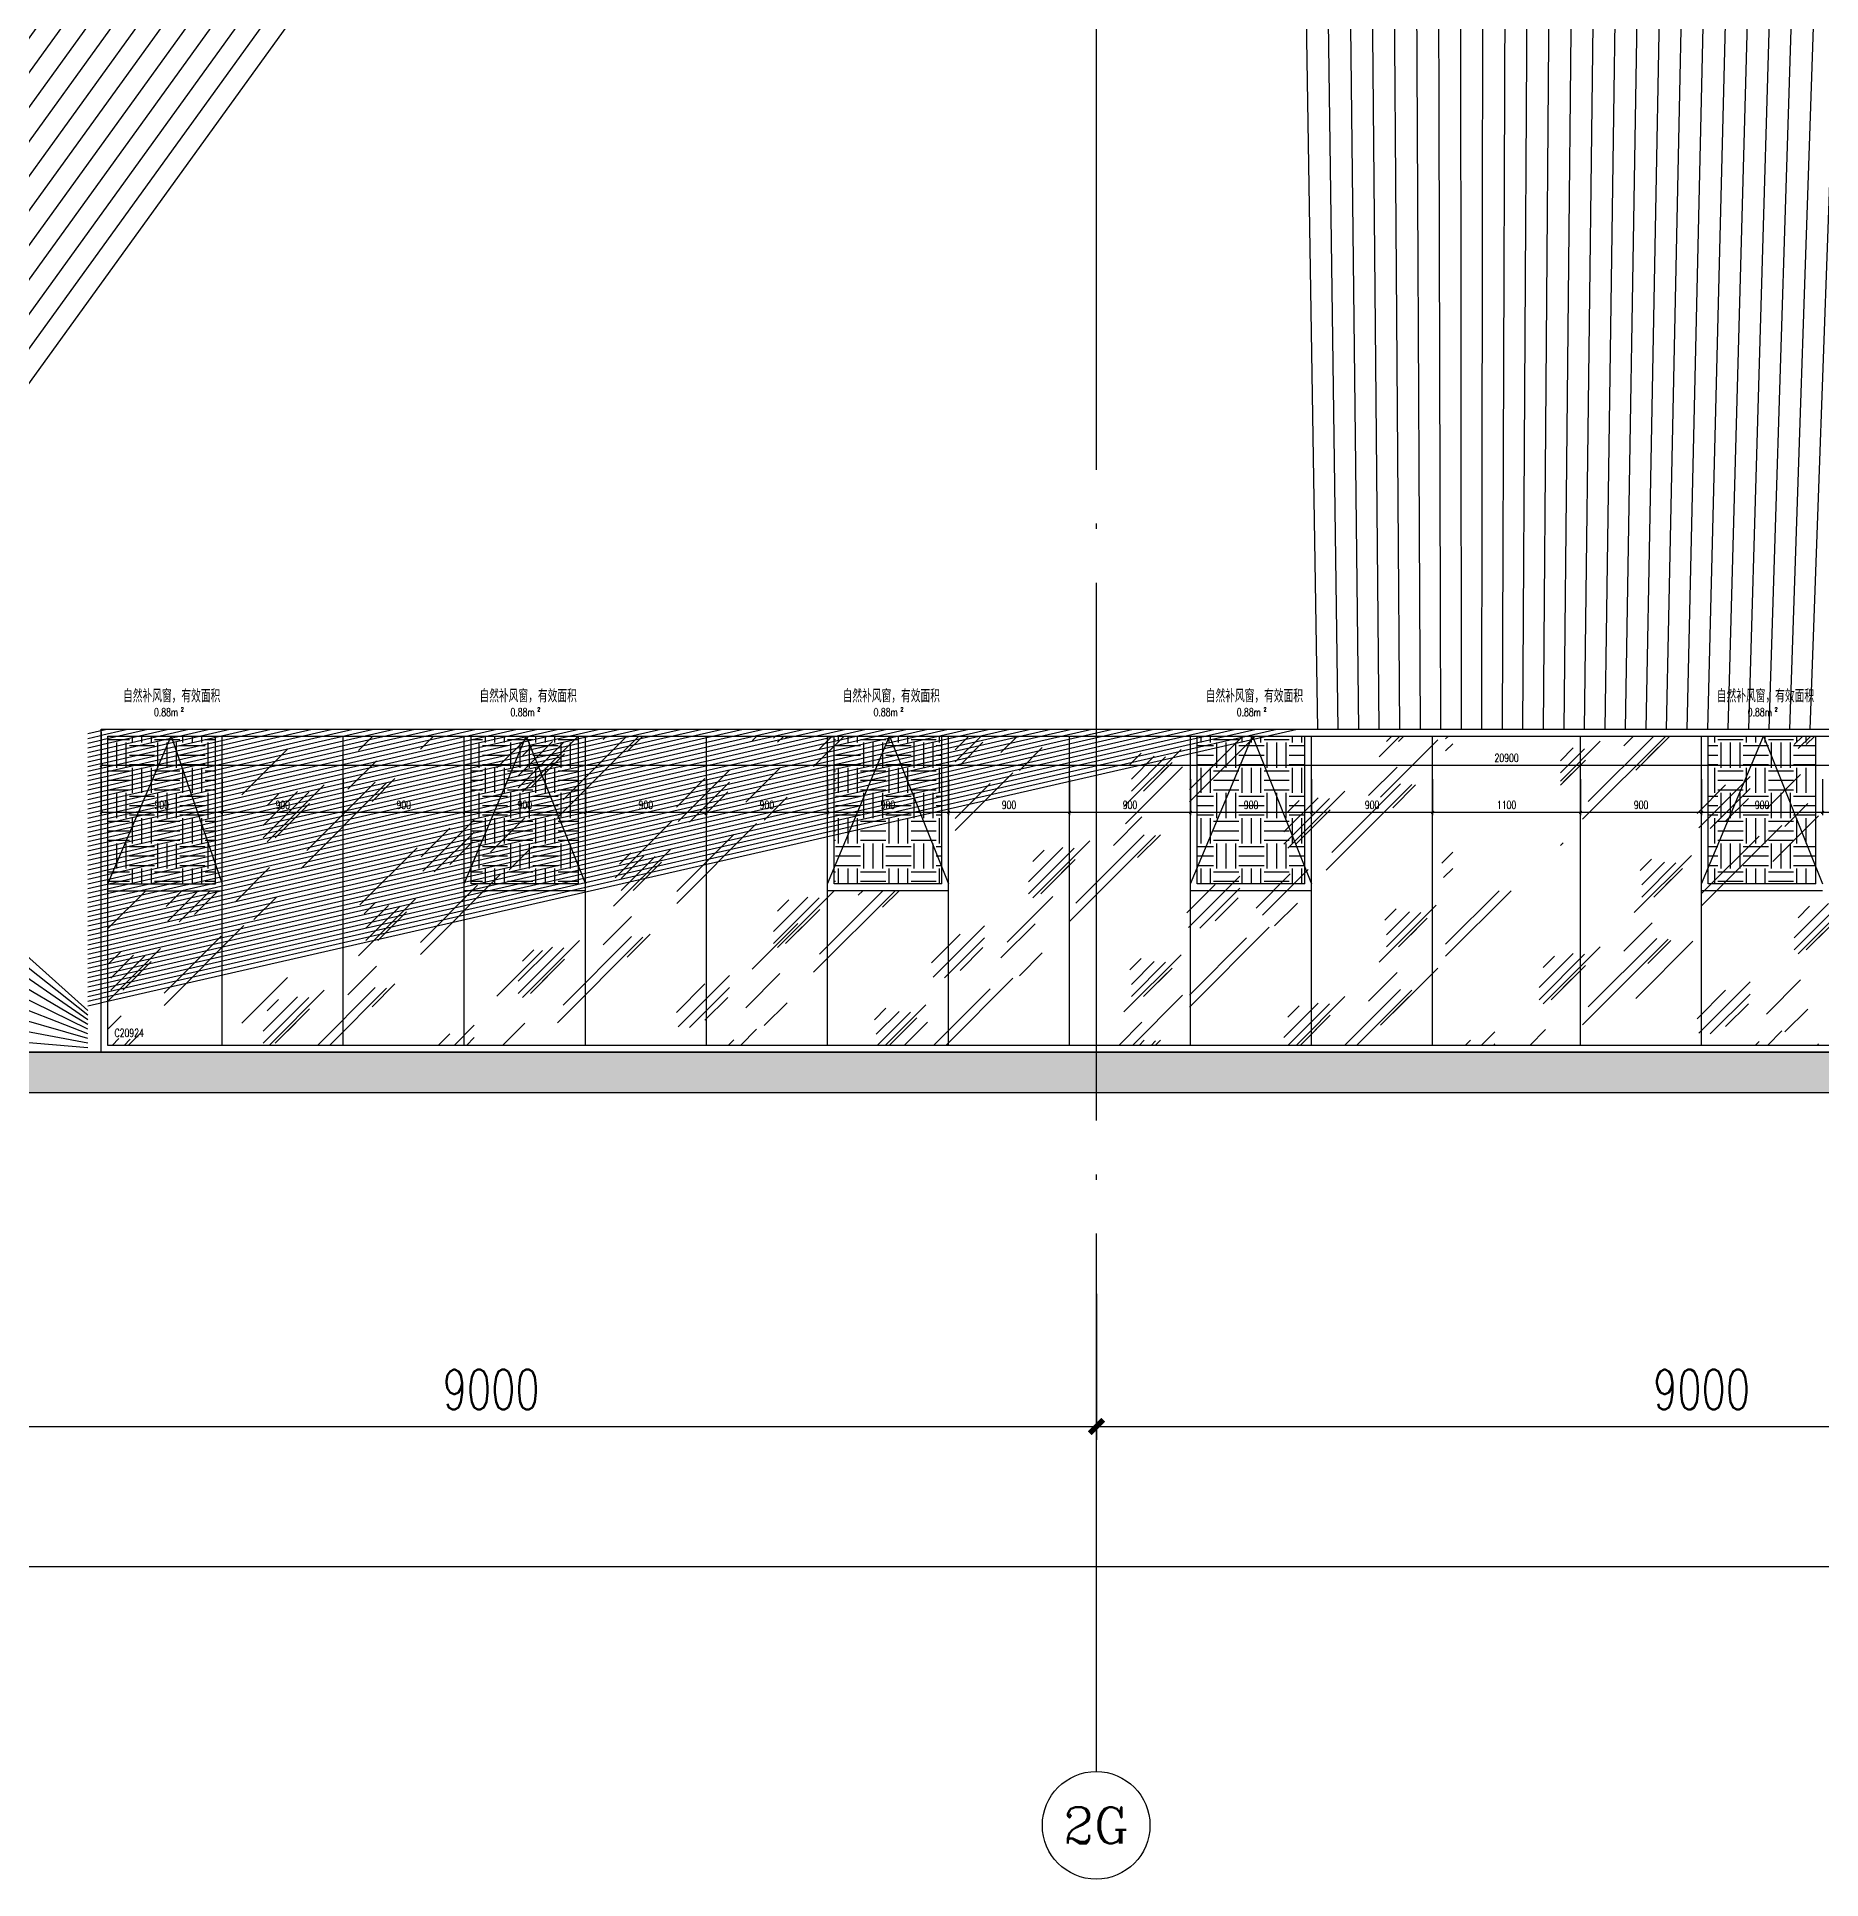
# Model space of a CAD drawing. Extents: x -4210259 to 293730, y -7499 to 868879.
# Drawn here: x -856438 to -843170, y 511087 to 524786 of the extents above; entities that cross this region are included whole.
import ezdxf
from ezdxf.enums import TextEntityAlignment as Align

# ---------------------------------------------------------------- set-up
doc = ezdxf.new("R2010")
doc.units = 0
doc.header["$LTSCALE"] = 1000
doc.header["$MEASUREMENT"] = 0
doc.linetypes.add('__DASH', pattern=[0.35, 0.25, -0.1])
doc.linetypes.add('DOTE', pattern=[2.4200000000000004, 2, -0.2, 0.02, -0.2])
doc.layers.get('Defpoints').update_dxf_attribs({"color": 210})
for name, color, linetype in [('A-AXIS-D', 1, 'Continuous'), ('A-AXIS-DOTE', 14, 'DOTE'), ('A-HATCH-2', 251, 'Continuous'), ('A-LIN-V', 9, 'Continuous'), ('A-WINDOW', 140, 'Continuous'), ('A-门窗表显示尺寸', 160, 'Continuous'), ('AS-WALL', 40, 'Continuous'), ('PUB_TEXT', 7, 'Continuous'), ('SPACE', 7, 'Continuous'), ('SPACE_HATCH', 8, 'Continuous'), ('参考线', 8, 'Continuous')]:
    doc.layers.add(name, color=color, linetype=linetype)
doc.layers.add('A-WALL-HATCH', color=8, linetype='Continuous', lineweight=13)
doc.styles.add('_TCH_AXIS', font='COMPLEX', dxfattribs={"bigfont": 'GBCBIG'})
doc.styles.add('_TCH_DIM_T3', font='SIMPLEX', dxfattribs={"width": 0.7058823529411765, "bigfont": 'GBCBIG'})
doc.styles.add('_TCH_SPACE', font='SIMPLEX', dxfattribs={"height": 5, "bigfont": 'GBCBIG'})
doc.styles.add('A-DIM_T3', font='SIMPLEX', dxfattribs={"width": 0.7058823529411765, "bigfont": 'GBCBIG'})
doc.styles.add('A-STANDARD', font='SIMPLEX', dxfattribs={"bigfont": 'GBCBIG'})
doc.dimstyles.new('_TCH_ARCH&&100', dxfattribs={"dimtxt": 297.5, "dimasz": 100, "dimexe": 100, "dimexo": 100, "dimgap": 126.25, "dimtad": 1, "dimdec": 0, "dimzin": 0, "dimdsep": 46, "dimtxsty": '_TCH_DIM_T3', "dimblk": 'ARCHTICK', "dimcen": 0.09, "dimclrt": 7, "dimazin": 2, "dimtfac": 1, "dimtdec": 0, "dimtix": 1, "dimtmove": 2, "dimatfit": 3, "dimfxl": 0, "dimtolj": 1, "dimtzin": 0, "dimarcsym": 0})
doc.dimstyles.new('A-DIM&&20', dxfattribs={"dimtxt": 59.5, "dimasz": 20, "dimexe": 20, "dimexo": 20, "dimgap": 25.25, "dimtad": 1, "dimdec": 0, "dimzin": 0, "dimdsep": 46, "dimtxsty": 'A-DIM_T3', "dimblk": 'ARCHTICK', "dimcen": 0.09, "dimclrt": 7, "dimazin": 2, "dimtfac": 1, "dimtdec": 0, "dimtix": 1, "dimtmove": 2, "dimatfit": 3, "dimfxl": 0, "dimtolj": 1, "dimtzin": 0, "dimarcsym": 0})
pattern_1 = [(0, (0, 0), (187.5, 187.5), [187.5, -187.5]), (0, (0, 70.3125), (187.5, 187.5), [187.5, -187.5]), (0, (0, 140.625), (187.5, 187.5), [187.5, -187.5]), (90, (23.4375, 164.0625), (-187.5, 187.5), [187.5, -187.5]), (90, (93.75, 164.0625), (-187.5, 187.5), [187.5, -187.5]), (90, (164.0625, 164.0625), (-187.5, 187.5), [187.5, -187.5])]

# ---------------------------------------------------------------- blocks, each defined once
blk = doc.blocks.new('_ArchTick')
at = {"color": 0, "linetype": 'ByBlock', "const_width": 0.4}
blk.add_lwpolyline([(-0.5, -0.5), (0.5, 0.5)], dxfattribs=at)
blk = doc.blocks.new('*D1271')
at = {"layer": 'A-门窗表显示尺寸', "color": 0, "lineweight": -2}
for p, q in [((161899.3323832995, 519617.4520265404), (161899.3323832995, 519350.0000000253)), ((182799.3323832988, 519617.4520265404), (182799.3323832988, 519350.0000000253)), ((161899.3323832995, 519370.0000000253), (182799.3323832988, 519370.0000000253))]:
    blk.add_line(p, q, dxfattribs=at)
at = {"layer": 'Defpoints', "color": 0}
for p in [(161899.3323832995, 519637.4520265404), (182799.3323832988, 519637.4520265404), (182799.3323832988, 519370.0000000253)]:
    blk.add_point(p, dxfattribs=at)
at = {"layer": 'A-门窗表显示尺寸', "color": 0, "lineweight": -2, "xscale": 20, "yscale": 20, "zscale": 20, "rotation": 180}
blk.add_blockref('_ArchTick', (161899.3323832995, 519370.0000000253), dxfattribs=at)
at = {"layer": 'A-门窗表显示尺寸', "color": 0, "lineweight": -2, "xscale": 20, "yscale": 20, "zscale": 20}
blk.add_blockref('_ArchTick', (182799.3323832988, 519370.0000000253), dxfattribs=at)
at = {"layer": 'A-门窗表显示尺寸', "color": 7, "insert": (172349.3323832991, 519425.0000000253), "char_height": 59.5, "attachment_point": 5, "style": 'A-DIM_T3'}
blk.add_mtext('\\A1;20900', dxfattribs=at)
blk = doc.blocks.new('*D1282')
at = {"layer": 'A-门窗表显示尺寸', "color": 0, "lineweight": -2}
for p, q in [((174699.3323833389, 519267.4520265404), (174699.3323833389, 519000.0000000253)), ((175599.3323833389, 519267.4520265404), (175599.3323833389, 519000.0000000253)), ((174699.3323833389, 519020.0000000253), (175599.3323833389, 519020.0000000253))]:
    blk.add_line(p, q, dxfattribs=at)
at = {"layer": 'Defpoints', "color": 0}
for p in [(174699.3323833389, 519287.4520265404), (175599.3323833389, 519287.4520265404), (175599.3323833389, 519020.0000000253)]:
    blk.add_point(p, dxfattribs=at)
at = {"layer": 'A-门窗表显示尺寸', "color": 0, "lineweight": -2, "xscale": 20, "yscale": 20, "zscale": 20, "rotation": 180}
blk.add_blockref('_ArchTick', (174699.3323833389, 519020.0000000253), dxfattribs=at)
at = {"layer": 'A-门窗表显示尺寸', "color": 0, "lineweight": -2, "xscale": 20, "yscale": 20, "zscale": 20}
blk.add_blockref('_ArchTick', (175599.3323833389, 519020.0000000253), dxfattribs=at)
at = {"layer": 'A-门窗表显示尺寸', "color": 7, "insert": (175149.3323833389, 519075.0000000253), "char_height": 59.5, "attachment_point": 5, "style": 'A-DIM_T3'}
blk.add_mtext('\\A1;900', dxfattribs=at)
blk = doc.blocks.new('*D1283')
at = {"layer": 'A-门窗表显示尺寸', "color": 0, "lineweight": -2}
for p, q in [((173799.3323833386, 519267.4520265404), (173799.3323833386, 519000.0000000253)), ((174699.3323833389, 519267.4520265404), (174699.3323833389, 519000.0000000253)), ((173799.3323833386, 519020.0000000253), (174699.3323833389, 519020.0000000253))]:
    blk.add_line(p, q, dxfattribs=at)
at = {"layer": 'Defpoints', "color": 0}
for p in [(173799.3323833386, 519287.4520265404), (174699.3323833389, 519287.4520265404), (174699.3323833389, 519020.0000000253)]:
    blk.add_point(p, dxfattribs=at)
at = {"layer": 'A-门窗表显示尺寸', "color": 0, "lineweight": -2, "xscale": 20, "yscale": 20, "zscale": 20, "rotation": 180}
blk.add_blockref('_ArchTick', (173799.3323833386, 519020.0000000253), dxfattribs=at)
at = {"layer": 'A-门窗表显示尺寸', "color": 0, "lineweight": -2, "xscale": 20, "yscale": 20, "zscale": 20}
blk.add_blockref('_ArchTick', (174699.3323833389, 519020.0000000253), dxfattribs=at)
at = {"layer": 'A-门窗表显示尺寸', "color": 7, "insert": (174249.3323833387, 519075.0000000253), "char_height": 59.5, "attachment_point": 5, "style": 'A-DIM_T3'}
blk.add_mtext('\\A1;900', dxfattribs=at)
blk = doc.blocks.new('*D1284')
at = {"layer": 'A-门窗表显示尺寸', "color": 0, "lineweight": -2}
for p, q in [((172899.3323833388, 519267.4520265404), (172899.3323833388, 519000.0000000253)), ((173799.3323833386, 519267.4520265404), (173799.3323833386, 519000.0000000253)), ((172899.3323833388, 519020.0000000253), (173799.3323833386, 519020.0000000253))]:
    blk.add_line(p, q, dxfattribs=at)
at = {"layer": 'Defpoints', "color": 0}
for p in [(172899.3323833388, 519287.4520265404), (173799.3323833386, 519287.4520265404), (173799.3323833386, 519020.0000000253)]:
    blk.add_point(p, dxfattribs=at)
at = {"layer": 'A-门窗表显示尺寸', "color": 0, "lineweight": -2, "xscale": 20, "yscale": 20, "zscale": 20, "rotation": 180}
blk.add_blockref('_ArchTick', (172899.3323833388, 519020.0000000253), dxfattribs=at)
at = {"layer": 'A-门窗表显示尺寸', "color": 0, "lineweight": -2, "xscale": 20, "yscale": 20, "zscale": 20}
blk.add_blockref('_ArchTick', (173799.3323833386, 519020.0000000253), dxfattribs=at)
at = {"layer": 'A-门窗表显示尺寸', "color": 7, "insert": (173349.3323833387, 519075.0000000253), "char_height": 59.5, "attachment_point": 5, "style": 'A-DIM_T3'}
blk.add_mtext('\\A1;900', dxfattribs=at)
blk = doc.blocks.new('*D1285')
at = {"layer": 'A-门窗表显示尺寸', "color": 0, "lineweight": -2}
for p, q in [((171799.3323833388, 519267.4520265404), (171799.3323833388, 519000.0000000253)), ((172899.3323833388, 519267.4520265404), (172899.3323833388, 519000.0000000253)), ((171799.3323833388, 519020.0000000253), (172899.3323833388, 519020.0000000253))]:
    blk.add_line(p, q, dxfattribs=at)
at = {"layer": 'Defpoints', "color": 0}
for p in [(171799.3323833388, 519287.4520265404), (172899.3323833388, 519287.4520265404), (172899.3323833388, 519020.0000000253)]:
    blk.add_point(p, dxfattribs=at)
at = {"layer": 'A-门窗表显示尺寸', "color": 0, "lineweight": -2, "xscale": 20, "yscale": 20, "zscale": 20, "rotation": 180}
blk.add_blockref('_ArchTick', (171799.3323833388, 519020.0000000253), dxfattribs=at)
at = {"layer": 'A-门窗表显示尺寸', "color": 0, "lineweight": -2, "xscale": 20, "yscale": 20, "zscale": 20}
blk.add_blockref('_ArchTick', (172899.3323833388, 519020.0000000253), dxfattribs=at)
at = {"layer": 'A-门窗表显示尺寸', "color": 7, "insert": (172349.3323833388, 519075.0000000253), "char_height": 59.5, "attachment_point": 5, "style": 'A-DIM_T3'}
blk.add_mtext('\\A1;1100', dxfattribs=at)
blk = doc.blocks.new('*D1286')
at = {"layer": 'A-门窗表显示尺寸', "color": 0, "lineweight": -2}
for p, q in [((170899.3323833388, 519267.4520265404), (170899.3323833388, 519000.0000000253)), ((171799.3323833388, 519267.4520265404), (171799.3323833388, 519000.0000000253)), ((170899.3323833388, 519020.0000000253), (171799.3323833388, 519020.0000000253))]:
    blk.add_line(p, q, dxfattribs=at)
at = {"layer": 'Defpoints', "color": 0}
for p in [(170899.3323833388, 519287.4520265404), (171799.3323833388, 519287.4520265404), (171799.3323833388, 519020.0000000253)]:
    blk.add_point(p, dxfattribs=at)
at = {"layer": 'A-门窗表显示尺寸', "color": 0, "lineweight": -2, "xscale": 20, "yscale": 20, "zscale": 20, "rotation": 180}
blk.add_blockref('_ArchTick', (170899.3323833388, 519020.0000000253), dxfattribs=at)
at = {"layer": 'A-门窗表显示尺寸', "color": 0, "lineweight": -2, "xscale": 20, "yscale": 20, "zscale": 20}
blk.add_blockref('_ArchTick', (171799.3323833388, 519020.0000000253), dxfattribs=at)
at = {"layer": 'A-门窗表显示尺寸', "color": 7, "insert": (171349.3323833388, 519075.0000000253), "char_height": 59.5, "attachment_point": 5, "style": 'A-DIM_T3'}
blk.add_mtext('\\A1;900', dxfattribs=at)
blk = doc.blocks.new('*D1287')
at = {"layer": 'A-门窗表显示尺寸', "color": 0, "lineweight": -2}
for p, q in [((169999.3323833388, 519267.4520265404), (169999.3323833388, 519000.0000000253)), ((170899.3323833388, 519267.4520265404), (170899.3323833388, 519000.0000000253)), ((169999.3323833388, 519020.0000000253), (170899.3323833388, 519020.0000000253))]:
    blk.add_line(p, q, dxfattribs=at)
at = {"layer": 'Defpoints', "color": 0}
for p in [(169999.3323833388, 519287.4520265404), (170899.3323833388, 519287.4520265404), (170899.3323833388, 519020.0000000253)]:
    blk.add_point(p, dxfattribs=at)
at = {"layer": 'A-门窗表显示尺寸', "color": 0, "lineweight": -2, "xscale": 20, "yscale": 20, "zscale": 20, "rotation": 180}
blk.add_blockref('_ArchTick', (169999.3323833388, 519020.0000000253), dxfattribs=at)
at = {"layer": 'A-门窗表显示尺寸', "color": 0, "lineweight": -2, "xscale": 20, "yscale": 20, "zscale": 20}
blk.add_blockref('_ArchTick', (170899.3323833388, 519020.0000000253), dxfattribs=at)
at = {"layer": 'A-门窗表显示尺寸', "color": 7, "insert": (170449.3323833388, 519075.0000000253), "char_height": 59.5, "attachment_point": 5, "style": 'A-DIM_T3'}
blk.add_mtext('\\A1;900', dxfattribs=at)
blk = doc.blocks.new('*D1288')
at = {"layer": 'A-门窗表显示尺寸', "color": 0, "lineweight": -2}
for p, q in [((169099.3323833388, 519267.4520265404), (169099.3323833388, 519000.0000000253)), ((169999.3323833388, 519267.4520265404), (169999.3323833388, 519000.0000000253)), ((169099.3323833388, 519020.0000000253), (169999.3323833388, 519020.0000000253))]:
    blk.add_line(p, q, dxfattribs=at)
at = {"layer": 'Defpoints', "color": 0}
for p in [(169099.3323833388, 519287.4520265404), (169999.3323833388, 519287.4520265404), (169999.3323833388, 519020.0000000253)]:
    blk.add_point(p, dxfattribs=at)
at = {"layer": 'A-门窗表显示尺寸', "color": 0, "lineweight": -2, "xscale": 20, "yscale": 20, "zscale": 20, "rotation": 180}
blk.add_blockref('_ArchTick', (169099.3323833388, 519020.0000000253), dxfattribs=at)
at = {"layer": 'A-门窗表显示尺寸', "color": 0, "lineweight": -2, "xscale": 20, "yscale": 20, "zscale": 20}
blk.add_blockref('_ArchTick', (169999.3323833388, 519020.0000000253), dxfattribs=at)
at = {"layer": 'A-门窗表显示尺寸', "color": 7, "insert": (169549.3323833388, 519075.0000000253), "char_height": 59.5, "attachment_point": 5, "style": 'A-DIM_T3'}
blk.add_mtext('\\A1;900', dxfattribs=at)
blk = doc.blocks.new('*D1289')
at = {"layer": 'A-门窗表显示尺寸', "color": 0, "lineweight": -2}
for p, q in [((168199.3323833388, 519267.4520265404), (168199.3323833388, 519000.0000000253)), ((169099.3323833388, 519267.4520265404), (169099.3323833388, 519000.0000000253)), ((168199.3323833388, 519020.0000000253), (169099.3323833388, 519020.0000000253))]:
    blk.add_line(p, q, dxfattribs=at)
at = {"layer": 'Defpoints', "color": 0}
for p in [(168199.3323833388, 519287.4520265404), (169099.3323833388, 519287.4520265404), (169099.3323833388, 519020.0000000253)]:
    blk.add_point(p, dxfattribs=at)
at = {"layer": 'A-门窗表显示尺寸', "color": 0, "lineweight": -2, "xscale": 20, "yscale": 20, "zscale": 20, "rotation": 180}
blk.add_blockref('_ArchTick', (168199.3323833388, 519020.0000000253), dxfattribs=at)
at = {"layer": 'A-门窗表显示尺寸', "color": 0, "lineweight": -2, "xscale": 20, "yscale": 20, "zscale": 20}
blk.add_blockref('_ArchTick', (169099.3323833388, 519020.0000000253), dxfattribs=at)
at = {"layer": 'A-门窗表显示尺寸', "color": 7, "insert": (168649.3323833388, 519075.0000000253), "char_height": 59.5, "attachment_point": 5, "style": 'A-DIM_T3'}
blk.add_mtext('\\A1;900', dxfattribs=at)
blk = doc.blocks.new('*D1290')
at = {"layer": 'A-门窗表显示尺寸', "color": 0, "lineweight": -2}
for p, q in [((167299.3323833391, 519267.4520265404), (167299.3323833391, 519000.0000000253)), ((168199.3323833388, 519267.4520265404), (168199.3323833388, 519000.0000000253)), ((167299.3323833391, 519020.0000000253), (168199.3323833388, 519020.0000000253))]:
    blk.add_line(p, q, dxfattribs=at)
at = {"layer": 'Defpoints', "color": 0}
for p in [(167299.3323833391, 519287.4520265404), (168199.3323833388, 519287.4520265404), (168199.3323833388, 519020.0000000253)]:
    blk.add_point(p, dxfattribs=at)
at = {"layer": 'A-门窗表显示尺寸', "color": 0, "lineweight": -2, "xscale": 20, "yscale": 20, "zscale": 20, "rotation": 180}
blk.add_blockref('_ArchTick', (167299.3323833391, 519020.0000000253), dxfattribs=at)
at = {"layer": 'A-门窗表显示尺寸', "color": 0, "lineweight": -2, "xscale": 20, "yscale": 20, "zscale": 20}
blk.add_blockref('_ArchTick', (168199.3323833388, 519020.0000000253), dxfattribs=at)
at = {"layer": 'A-门窗表显示尺寸', "color": 7, "insert": (167749.3323833389, 519075.0000000253), "char_height": 59.5, "attachment_point": 5, "style": 'A-DIM_T3'}
blk.add_mtext('\\A1;900', dxfattribs=at)
blk = doc.blocks.new('*D1291')
at = {"layer": 'A-门窗表显示尺寸', "color": 0, "lineweight": -2}
for p, q in [((166399.3323833386, 519267.4520265404), (166399.3323833386, 519000.0000000253)), ((167299.3323833391, 519267.4520265404), (167299.3323833391, 519000.0000000253)), ((166399.3323833386, 519020.0000000253), (167299.3323833391, 519020.0000000253))]:
    blk.add_line(p, q, dxfattribs=at)
at = {"layer": 'Defpoints', "color": 0}
for p in [(166399.3323833386, 519287.4520265404), (167299.3323833391, 519287.4520265404), (167299.3323833391, 519020.0000000253)]:
    blk.add_point(p, dxfattribs=at)
at = {"layer": 'A-门窗表显示尺寸', "color": 0, "lineweight": -2, "xscale": 20, "yscale": 20, "zscale": 20, "rotation": 180}
blk.add_blockref('_ArchTick', (166399.3323833386, 519020.0000000253), dxfattribs=at)
at = {"layer": 'A-门窗表显示尺寸', "color": 0, "lineweight": -2, "xscale": 20, "yscale": 20, "zscale": 20}
blk.add_blockref('_ArchTick', (167299.3323833391, 519020.0000000253), dxfattribs=at)
at = {"layer": 'A-门窗表显示尺寸', "color": 7, "insert": (166849.3323833388, 519075.0000000253), "char_height": 59.5, "attachment_point": 5, "style": 'A-DIM_T3'}
blk.add_mtext('\\A1;900', dxfattribs=at)
blk = doc.blocks.new('*D1292')
at = {"layer": 'A-门窗表显示尺寸', "color": 0, "lineweight": -2}
for p, q in [((165499.3323833386, 519267.4520265404), (165499.3323833386, 519000.0000000253)), ((166399.3323833386, 519267.4520265404), (166399.3323833386, 519000.0000000253)), ((165499.3323833386, 519020.0000000253), (166399.3323833386, 519020.0000000253))]:
    blk.add_line(p, q, dxfattribs=at)
at = {"layer": 'Defpoints', "color": 0}
for p in [(165499.3323833386, 519287.4520265404), (166399.3323833386, 519287.4520265404), (166399.3323833386, 519020.0000000253)]:
    blk.add_point(p, dxfattribs=at)
at = {"layer": 'A-门窗表显示尺寸', "color": 0, "lineweight": -2, "xscale": 20, "yscale": 20, "zscale": 20, "rotation": 180}
blk.add_blockref('_ArchTick', (165499.3323833386, 519020.0000000253), dxfattribs=at)
at = {"layer": 'A-门窗表显示尺寸', "color": 0, "lineweight": -2, "xscale": 20, "yscale": 20, "zscale": 20}
blk.add_blockref('_ArchTick', (166399.3323833386, 519020.0000000253), dxfattribs=at)
at = {"layer": 'A-门窗表显示尺寸', "color": 7, "insert": (165949.3323833386, 519075.0000000253), "char_height": 59.5, "attachment_point": 5, "style": 'A-DIM_T3'}
blk.add_mtext('\\A1;900', dxfattribs=at)
blk = doc.blocks.new('*D1293')
at = {"layer": 'A-门窗表显示尺寸', "color": 0, "lineweight": -2}
for p, q in [((164599.3323833386, 519267.4520265404), (164599.3323833386, 519000.0000000253)), ((165499.3323833386, 519267.4520265404), (165499.3323833386, 519000.0000000253)), ((164599.3323833386, 519020.0000000253), (165499.3323833386, 519020.0000000253))]:
    blk.add_line(p, q, dxfattribs=at)
at = {"layer": 'Defpoints', "color": 0}
for p in [(164599.3323833386, 519287.4520265404), (165499.3323833386, 519287.4520265404), (165499.3323833386, 519020.0000000253)]:
    blk.add_point(p, dxfattribs=at)
at = {"layer": 'A-门窗表显示尺寸', "color": 0, "lineweight": -2, "xscale": 20, "yscale": 20, "zscale": 20, "rotation": 180}
blk.add_blockref('_ArchTick', (164599.3323833386, 519020.0000000253), dxfattribs=at)
at = {"layer": 'A-门窗表显示尺寸', "color": 0, "lineweight": -2, "xscale": 20, "yscale": 20, "zscale": 20}
blk.add_blockref('_ArchTick', (165499.3323833386, 519020.0000000253), dxfattribs=at)
at = {"layer": 'A-门窗表显示尺寸', "color": 7, "insert": (165049.3323833386, 519075.0000000253), "char_height": 59.5, "attachment_point": 5, "style": 'A-DIM_T3'}
blk.add_mtext('\\A1;900', dxfattribs=at)
blk = doc.blocks.new('*D1294')
at = {"layer": 'A-门窗表显示尺寸', "color": 0, "lineweight": -2}
for p, q in [((163699.3323833386, 519267.4520265404), (163699.3323833386, 519000.0000000253)), ((164599.3323833386, 519267.4520265404), (164599.3323833386, 519000.0000000253)), ((163699.3323833386, 519020.0000000253), (164599.3323833386, 519020.0000000253))]:
    blk.add_line(p, q, dxfattribs=at)
at = {"layer": 'Defpoints', "color": 0}
for p in [(163699.3323833386, 519287.4520265404), (164599.3323833386, 519287.4520265404), (164599.3323833386, 519020.0000000253)]:
    blk.add_point(p, dxfattribs=at)
at = {"layer": 'A-门窗表显示尺寸', "color": 0, "lineweight": -2, "xscale": 20, "yscale": 20, "zscale": 20, "rotation": 180}
blk.add_blockref('_ArchTick', (163699.3323833386, 519020.0000000253), dxfattribs=at)
at = {"layer": 'A-门窗表显示尺寸', "color": 0, "lineweight": -2, "xscale": 20, "yscale": 20, "zscale": 20}
blk.add_blockref('_ArchTick', (164599.3323833386, 519020.0000000253), dxfattribs=at)
at = {"layer": 'A-门窗表显示尺寸', "color": 7, "insert": (164149.3323833386, 519075.0000000253), "char_height": 59.5, "attachment_point": 5, "style": 'A-DIM_T3'}
blk.add_mtext('\\A1;900', dxfattribs=at)
blk = doc.blocks.new('*D1295')
at = {"layer": 'A-门窗表显示尺寸', "color": 0, "lineweight": -2}
for p, q in [((162799.3323833386, 519267.4520265404), (162799.3323833386, 519000.0000000253)), ((163699.3323833386, 519267.4520265404), (163699.3323833386, 519000.0000000253)), ((162799.3323833386, 519020.0000000253), (163699.3323833386, 519020.0000000253))]:
    blk.add_line(p, q, dxfattribs=at)
at = {"layer": 'Defpoints', "color": 0}
for p in [(162799.3323833386, 519287.4520265404), (163699.3323833386, 519287.4520265404), (163699.3323833386, 519020.0000000253)]:
    blk.add_point(p, dxfattribs=at)
at = {"layer": 'A-门窗表显示尺寸', "color": 0, "lineweight": -2, "xscale": 20, "yscale": 20, "zscale": 20, "rotation": 180}
blk.add_blockref('_ArchTick', (162799.3323833386, 519020.0000000253), dxfattribs=at)
at = {"layer": 'A-门窗表显示尺寸', "color": 0, "lineweight": -2, "xscale": 20, "yscale": 20, "zscale": 20}
blk.add_blockref('_ArchTick', (163699.3323833386, 519020.0000000253), dxfattribs=at)
at = {"layer": 'A-门窗表显示尺寸', "color": 7, "insert": (163249.3323833386, 519075.0000000253), "char_height": 59.5, "attachment_point": 5, "style": 'A-DIM_T3'}
blk.add_mtext('\\A1;900', dxfattribs=at)
blk = doc.blocks.new('*D1296')
at = {"layer": 'A-门窗表显示尺寸', "color": 0, "lineweight": -2}
for p, q in [((161899.3323832992, 519267.4520265404), (161899.3323832992, 519000.0000000253)), ((162799.3323833386, 519267.4520265404), (162799.3323833386, 519000.0000000253)), ((161899.3323832992, 519020.0000000253), (162799.3323833386, 519020.0000000253))]:
    blk.add_line(p, q, dxfattribs=at)
at = {"layer": 'Defpoints', "color": 0}
for p in [(161899.3323832992, 519287.4520265404), (162799.3323833386, 519287.4520265404), (162799.3323833386, 519020.0000000253)]:
    blk.add_point(p, dxfattribs=at)
at = {"layer": 'A-门窗表显示尺寸', "color": 0, "lineweight": -2, "xscale": 20, "yscale": 20, "zscale": 20, "rotation": 180}
blk.add_blockref('_ArchTick', (161899.3323832992, 519020.0000000253), dxfattribs=at)
at = {"layer": 'A-门窗表显示尺寸', "color": 0, "lineweight": -2, "xscale": 20, "yscale": 20, "zscale": 20}
blk.add_blockref('_ArchTick', (162799.3323833386, 519020.0000000253), dxfattribs=at)
at = {"layer": 'A-门窗表显示尺寸', "color": 7, "insert": (162349.3323833189, 519075.0000000253), "char_height": 59.5, "attachment_point": 5, "style": 'A-DIM_T3'}
blk.add_mtext('\\A1;900', dxfattribs=at)
blk = doc.blocks.new('*D769')
at = {"layer": 'A-AXIS-D', "color": 0, "lineweight": -2}
for p, q in [((-903359.332386501, 515440), (-903359.332386501, 513313.3764944364)), ((-745359.3325523962, 515440), (-745359.3325523962, 513313.3764944364)), ((-903359.332386501, 513413.3764944364), (-745359.3325523962, 513413.3764944364))]:
    blk.add_line(p, q, dxfattribs=at)
at = {"layer": 'Defpoints', "color": 0}
for p in [(-903359.332386501, 515540), (-745359.3325523962, 515540), (-745359.3325523962, 513413.3764944364)]:
    blk.add_point(p, dxfattribs=at)
at = {"layer": 'A-AXIS-D', "color": 0, "lineweight": -2, "xscale": 100, "yscale": 100, "zscale": 100, "rotation": 180}
blk.add_blockref('_ArchTick', (-903359.332386501, 513413.3764944364), dxfattribs=at)
at = {"layer": 'A-AXIS-D', "color": 0, "lineweight": -2, "xscale": 100, "yscale": 100, "zscale": 100}
blk.add_blockref('_ArchTick', (-745359.3325523962, 513413.3764944364), dxfattribs=at)
at = {"layer": 'A-AXIS-D', "color": 7, "insert": (-824359.3324694487, 513688.3764944364), "char_height": 297.5, "attachment_point": 5, "style": '_TCH_DIM_T3'}
blk.add_mtext('\\A1;158000', dxfattribs=at)
blk = doc.blocks.new('*D1043')
at = {"layer": 'A-AXIS-D', "color": 0, "lineweight": -2}
for p, q in [((-848559.3323832982, 515440), (-848559.3323832982, 514353.3764944365)), ((-839559.3323832983, 515440), (-839559.3323832983, 514353.3764944365)), ((-848559.3323832982, 514453.3764944365), (-839559.3323832983, 514453.3764944365))]:
    blk.add_line(p, q, dxfattribs=at)
at = {"layer": 'Defpoints', "color": 0}
for p in [(-848559.3323832982, 515540), (-839559.3323832983, 515540), (-839559.3323832983, 514453.3764944365)]:
    blk.add_point(p, dxfattribs=at)
at = {"layer": 'A-AXIS-D', "color": 0, "lineweight": -2, "xscale": 100, "yscale": 100, "zscale": 100, "rotation": 180}
blk.add_blockref('_ArchTick', (-848559.3323832982, 514453.3764944365), dxfattribs=at)
at = {"layer": 'A-AXIS-D', "color": 0, "lineweight": -2, "xscale": 100, "yscale": 100, "zscale": 100}
blk.add_blockref('_ArchTick', (-839559.3323832983, 514453.3764944365), dxfattribs=at)
at = {"layer": 'A-AXIS-D', "color": 7, "insert": (-844059.3323832983, 514728.3764944365), "char_height": 297.5, "attachment_point": 5, "style": '_TCH_DIM_T3'}
blk.add_mtext('\\A1;9000', dxfattribs=at)
blk = doc.blocks.new('*D1044')
at = {"layer": 'A-AXIS-D', "color": 0, "lineweight": -2}
for p, q in [((-857559.3323832983, 515440), (-857559.3323832983, 514353.3764944365)), ((-848559.3323832982, 515440), (-848559.3323832982, 514353.3764944365)), ((-857559.3323832983, 514453.3764944365), (-848559.3323832982, 514453.3764944365))]:
    blk.add_line(p, q, dxfattribs=at)
at = {"layer": 'Defpoints', "color": 0}
for p in [(-857559.3323832983, 515540), (-848559.3323832982, 515540), (-848559.3323832982, 514453.3764944365)]:
    blk.add_point(p, dxfattribs=at)
at = {"layer": 'A-AXIS-D', "color": 0, "lineweight": -2, "xscale": 100, "yscale": 100, "zscale": 100, "rotation": 180}
blk.add_blockref('_ArchTick', (-857559.3323832983, 514453.3764944365), dxfattribs=at)
at = {"layer": 'A-AXIS-D', "color": 0, "lineweight": -2, "xscale": 100, "yscale": 100, "zscale": 100}
blk.add_blockref('_ArchTick', (-848559.3323832982, 514453.3764944365), dxfattribs=at)
at = {"layer": 'A-AXIS-D', "color": 7, "insert": (-853059.3323832983, 514728.3764944365), "char_height": 297.5, "attachment_point": 5, "style": '_TCH_DIM_T3'}
blk.add_mtext('\\A1;9000', dxfattribs=at)
blk = doc.blocks.new('C21024-M')
at = {"layer": 'SPACE', "color": 1, "style": '_TCH_SPACE'}
for p in [(162061.6986611544, 519837.4520265352), (164712.4980203777, 519837.4520265521), (164712.4980203777, 519837.4520265521), (167412.4980203777, 519837.4520265521), (167412.4980203777, 519837.4520265521), (170112.4980203777, 519837.4520265521), (170112.4980203777, 519837.4520265521), (173912.4980203777, 519837.4520265521), (173912.4980203777, 519837.4520265521)]:
    blk.add_text('自然补风窗，有效面积', height=96.45390070921985, dxfattribs=at).set_placement(p)
at = {"layer": 'SPACE', "color": 1, "style": '_TCH_SPACE', "width": 0.7058823529411765}
for s, height, p in [('0.88m', 59.5, (162291.9327037076, 519735.0770265352)), ('2', 29.75, (162491.9327037076, 519770.0770265352)), ('0.88m', 59.5, (164942.7320629309, 519735.0770265521)), ('0.88m', 59.5, (164942.7320629309, 519735.0770265521)), ('2', 29.75, (165142.7320629309, 519770.0770265521)), ('2', 29.75, (165142.7320629309, 519770.0770265521)), ('0.88m', 59.5, (167642.7320629309, 519735.0770265521)), ('0.88m', 59.5, (167642.7320629309, 519735.0770265521)), ('2', 29.75, (167842.7320629309, 519770.0770265521)), ('2', 29.75, (167842.7320629309, 519770.0770265521)), ('0.88m', 59.5, (170342.7320629309, 519735.0770265521)), ('0.88m', 59.5, (170342.7320629309, 519735.0770265521)), ('2', 29.75, (170542.7320629309, 519770.0770265521)), ('2', 29.75, (170542.7320629309, 519770.0770265521)), ('0.88m', 59.5, (174142.7320629309, 519735.0770265521)), ('0.88m', 59.5, (174142.7320629309, 519735.0770265521)), ('2', 29.75, (174342.7320629309, 519770.0770265521)), ('2', 29.75, (174342.7320629309, 519770.0770265521))]:
    blk.add_text(s, height=height, dxfattribs=at).set_placement(p)
blk.add_wipeout([(161899.3323832997, 517237.4520265405), (182799.33238329875, 517237.4520265172), (182799.33238329878, 519637.4520265405), (161899.3323832997, 519637.4520265643)]).dxf.layer = '参考线'
at = {"layer": 'A-WALL-HATCH'}
h = blk.add_hatch(dxfattribs=at)
h.set_pattern_fill('玻璃2', color=256, scale=100, angle=180)
h.set_pattern_definition([(45, (1568211.067298129, 60.00000002532033), (0, 1527.350647362943), [600, -360, 600, -360, 240, -523.28157]), (45, (1568181.067298129, 90.00000002532033), (0, 1527.350647362943), [480, -600, 360, -360, 420, -463.28157]), (45, (1568181.067298129, 180.0000000253203), (0, 1527.350647362943), [360, -720, 240, -360, 540, -463.28157]), (45, (1568271.067298129, 90.00000002532033), (0, 1527.350647362943), [360, -720, 300, -1303.2815]), (45, (1568361.067298129, 180.0000000253203), (0, 1527.350647362943), [180, -900, 120, -1483.2815]), (45, (1568211.067298129, 330.0000000253203), (0, 1527.350647362943), [120, -900, 120, -480, 300, -763.28157]), (45, (1568751.067298129, 240.0000000253203), (0, 1527.350647362943), [600, -900, 720, -475.28157]), (45, (1568751.067298129, 150.0000000253203), (0, 1527.350647362943), [840, -600, 900, -355.28157]), (45, (1568901.067298129, 270.0000000253203), (0, -1697.056274847714), [600, -840, 480, -763.28157]), (45, (1568811.067298129, 450.0000000253203), (0, 1527.350647362943), [300, -1200, 360, -823.28157]), (45, (1568991.067298129, 360.0000000253203), (0, 1527.350647362943), [240, -1200, 240, -1003.2815])])
h.paths.add_polyline_path([(182749.3323833151, 517287.4520265208), (161949.3323833076, 517287.4520265306), (161949.3323832997, 518437.4520265355), (162849.3323832867, 518437.4520265642), (162849.3323832867, 519587.4520265404), (167449.3323833388, 519587.4520265404), (167449.3323833388, 518437.452026514), (168249.3323833388, 518437.4520265141), (168249.3323833388, 519587.4520265404), (171949.3323833388, 519587.4520265404), (171949.3323833388, 518437.4520265143), (172749.3323833388, 518437.4520265142), (172749.3323833388, 519587.4520265403), (176449.3323833388, 519587.4520265404), (176449.3323833388, 518437.4520265143), (177249.3323833388, 518437.4520265142), (177249.3323833388, 519587.4520265403), (181849.3323833118, 519587.4520265404), (181849.3323833118, 518437.4520265642), (182749.3323832988, 518437.4520265306)])
at = {"layer": 'SPACE_HATCH'}
h = blk.add_hatch(dxfattribs=at)
h.set_pattern_fill('土壤', color=1, scale=50, style=0)
h.set_pattern_definition(pattern_1)
h.paths.add_polyline_path([(161949.3323833621, 518487.4520264544), (162749.3323833176, 518487.4520267898), (162749.3323831689, 519587.4520265012), (161949.3323832233, 519587.4520265647)])
h = blk.add_hatch(dxfattribs=at)
h.set_pattern_fill('土壤', color=1, scale=50, style=0)
h.set_pattern_definition(pattern_1)
h.paths.add_polyline_path([(165449.3323832613, 518487.4520264065), (164649.3323832671, 518487.4520266579), (164649.3323834057, 519587.4520265325), (165449.3323833758, 519587.4520266025)])
h = blk.add_hatch(dxfattribs=at)
h.set_pattern_fill('土壤', color=1, scale=50, style=0)
h.set_pattern_definition(pattern_1)
h.paths.add_polyline_path([(165449.3323832613, 518487.4520264066), (164649.3323832671, 518487.452026658), (164649.3323834057, 519587.4520265326), (165449.3323833758, 519587.4520266025)])
h = blk.add_hatch(dxfattribs=at)
h.set_pattern_fill('土壤', color=1, scale=50, style=0)
h.set_pattern_definition(pattern_1)
h.paths.add_polyline_path([(168149.3323832613, 518487.4520264065), (167349.3323832671, 518487.4520266579), (167349.3323834057, 519587.4520265325), (168149.3323833758, 519587.4520266025)])
h = blk.add_hatch(dxfattribs=at)
h.set_pattern_fill('土壤', color=1, scale=50, style=0)
h.set_pattern_definition(pattern_1)
h.paths.add_polyline_path([(168149.3323832613, 518487.4520264066), (167349.3323832671, 518487.452026658), (167349.3323834057, 519587.4520265326), (168149.3323833758, 519587.4520266025)])
h = blk.add_hatch(dxfattribs=at)
h.set_pattern_fill('土壤', color=1, scale=50, style=0)
h.set_pattern_definition(pattern_1)
h.paths.add_polyline_path([(170849.3323832613, 518487.4520264065), (170049.3323832671, 518487.4520266579), (170049.3323834057, 519587.4520265325), (170849.3323833758, 519587.4520266025)])
h = blk.add_hatch(dxfattribs=at)
h.set_pattern_fill('土壤', color=1, scale=50, style=0)
h.set_pattern_definition(pattern_1)
h.paths.add_polyline_path([(170849.3323832613, 518487.4520264066), (170049.3323832671, 518487.452026658), (170049.3323834057, 519587.4520265326), (170849.3323833758, 519587.4520266025)])
h = blk.add_hatch(dxfattribs=at)
h.set_pattern_fill('土壤', color=1, scale=50, style=0)
h.set_pattern_definition(pattern_1)
h.paths.add_polyline_path([(174649.3323832613, 518487.4520264065), (173849.3323832671, 518487.4520266579), (173849.3323834057, 519587.4520265325), (174649.3323833758, 519587.4520266025)])
h = blk.add_hatch(dxfattribs=at)
h.set_pattern_fill('土壤', color=1, scale=50, style=0)
h.set_pattern_definition(pattern_1)
h.paths.add_polyline_path([(174649.3323832613, 518487.4520264066), (173849.3323832671, 518487.452026658), (173849.3323834057, 519587.4520265326), (174649.3323833758, 519587.4520266025)])
at = {"layer": 'A-WINDOW'}
for p, q in [((162749.3323832867, 518487.4520265642), (162749.3323832867, 519587.4520265404)), ((162799.3323833388, 517287.4520265217), (162799.3323833388, 519587.4520265404)), ((163699.3323833388, 517287.4520265217), (163699.3323833388, 519587.4520265404)), ((164599.3323833388, 517287.4520265217), (164599.3323833388, 519587.4520265404)), ((164649.3323833388, 518487.4520265312), (164649.3323833388, 519587.4520265572)), ((165449.3323833388, 518487.4520265311), (165449.3323833388, 519587.4520265572)), ((165499.3323833388, 517287.4520265217), (165499.3323833388, 519587.4520265404)), ((166399.3323833388, 517287.4520265217), (166399.3323833388, 519587.4520265404)), ((167299.3323833388, 517287.4520265217), (167299.3323833388, 519587.4520265404)), ((167349.3323833388, 518487.4520265312), (167349.3323833388, 519587.4520265572)), ((168149.3323833388, 518487.4520265311), (168149.3323833388, 519587.4520265572)), ((168199.3323833388, 517287.4520265217), (168199.3323833388, 519587.4520265404)), ((169099.3323833388, 517287.4520265217), (169099.3323833388, 519587.4520265404)), ((169999.3323833388, 517287.4520265217), (169999.3323833388, 519587.4520265404)), ((170049.3323833388, 518487.4520265312), (170049.3323833388, 519587.4520265572)), ((170849.3323833388, 518487.4520265311), (170849.3323833388, 519587.4520265572)), ((170899.3323833388, 517287.4520265217), (170899.3323833388, 519587.4520265404)), ((171799.3323833388, 517287.4520265217), (171799.3323833388, 519587.4520265404)), ((172899.3323833388, 517287.4520265217), (172899.3323833388, 519587.4520265404)), ((173799.3323833388, 517287.4520265217), (173799.3323833388, 519587.4520265404)), ((173849.3323833388, 518487.4520265312), (173849.3323833388, 519587.4520265572)), ((174649.3323833388, 518487.4520265311), (174649.3323833388, 519587.4520265572)), ((161949.3323833132, 518487.4520265642), (162749.3323832867, 518487.4520265642)), ((161949.3323833132, 518437.4520265642), (162799.3323832864, 518437.4520265642)), ((165499.3323833388, 518437.4520265311), (164599.3323833388, 518437.4520265312)), ((165449.3323833388, 518487.4520265311), (164649.3323833388, 518487.4520265312)), ((168199.3323833388, 518437.4520265311), (167299.3323833388, 518437.4520265312)), ((168149.3323833388, 518487.4520265311), (167349.3323833388, 518487.4520265312)), ((170899.3323833388, 518437.4520265311), (169999.3323833388, 518437.4520265312)), ((170849.3323833388, 518487.4520265311), (170049.3323833388, 518487.4520265312)), ((174699.3323833388, 518437.4520265311), (173799.3323833388, 518437.4520265312)), ((174649.3323833388, 518487.4520265311), (173849.3323833388, 518487.4520265312))]:
    blk.add_line(p, q, dxfattribs=at)
for points in [[(182799.3323832988, 517237.4520265171), (161899.3323832997, 517237.4520265404), (161899.3323832997, 519637.4520265404), (182799.3323832988, 519637.4520265404)], [(182749.3323832988, 517287.4520265172), (161949.3323832997, 517287.4520265402), (161949.3323832997, 519587.4520265404), (182749.3323832988, 519587.4520265404)]]:
    blk.add_lwpolyline(points, close=True, dxfattribs=at)
for points in [[(161949.3323832997, 518487.4520265403), (162419.999990982, 519587.4520265404), (162799.3323833388, 518487.4520265141)], [(164599.3323833388, 518487.4520265142), (165059.999990982, 519587.4520265235), (165499.3323833388, 518487.4520265142)], [(167299.3323833388, 518487.4520265142), (167759.999990982, 519587.4520265235), (168199.3323833388, 518487.4520265142)], [(169999.3323833388, 518487.4520265142), (170459.999990982, 519587.4520265235), (170899.3323833388, 518487.4520265142)], [(173799.3323833388, 518487.4520265142), (174259.999990982, 519587.4520265235), (174699.3323833388, 518487.4520265142)]]:
    blk.add_lwpolyline(points, dxfattribs=at)
at = {"layer": 'A-门窗表显示尺寸', "color": 3, "style": 'A-STANDARD', "width": 0.7058823529411765}
blk.add_text('C20924', height=59.5, dxfattribs=at).set_placement((161998.9327018592, 517350.0000000253))
at = {"layer": 'A-门窗表显示尺寸'}
for p1, p2, picture, middle in [((161899.3323832995, 519637.4520265404), (182799.3323832988, 519637.4520265404), '*D1271', (172349.3323832991, 519425.0000000253)), ((161899.3323832992, 519287.4520265404), (162799.3323833386, 519287.4520265404), '*D1296', (162349.3323833189, 519075.0000000253)), ((162799.3323833386, 519287.4520265404), (163699.3323833386, 519287.4520265404), '*D1295', (163249.3323833386, 519075.0000000253)), ((163699.3323833386, 519287.4520265404), (164599.3323833386, 519287.4520265404), '*D1294', (164149.3323833386, 519075.0000000253)), ((164599.3323833386, 519287.4520265404), (165499.3323833386, 519287.4520265404), '*D1293', (165049.3323833386, 519075.0000000253)), ((165499.3323833386, 519287.4520265404), (166399.3323833386, 519287.4520265404), '*D1292', (165949.3323833386, 519075.0000000253)), ((166399.3323833386, 519287.4520265404), (167299.3323833391, 519287.4520265404), '*D1291', (166849.3323833388, 519075.0000000253)), ((167299.3323833391, 519287.4520265404), (168199.3323833388, 519287.4520265404), '*D1290', (167749.3323833389, 519075.0000000253)), ((168199.3323833388, 519287.4520265404), (169099.3323833388, 519287.4520265404), '*D1289', (168649.3323833388, 519075.0000000253)), ((169099.3323833388, 519287.4520265404), (169999.3323833388, 519287.4520265404), '*D1288', (169549.3323833388, 519075.0000000253)), ((169999.3323833388, 519287.4520265404), (170899.3323833388, 519287.4520265404), '*D1287', (170449.3323833388, 519075.0000000253)), ((170899.3323833388, 519287.4520265404), (171799.3323833388, 519287.4520265404), '*D1286', (171349.3323833388, 519075.0000000253)), ((171799.3323833388, 519287.4520265404), (172899.3323833388, 519287.4520265404), '*D1285', (172349.3323833388, 519075.0000000253)), ((172899.3323833388, 519287.4520265404), (173799.3323833386, 519287.4520265404), '*D1284', (173349.3323833387, 519075.0000000253)), ((173799.3323833386, 519287.4520265404), (174699.3323833389, 519287.4520265404), '*D1283', (174249.3323833387, 519075.0000000253)), ((174699.3323833389, 519287.4520265404), (175599.3323833389, 519287.4520265404), '*D1282', (175149.3323833389, 519075.0000000253))]:
    dim = blk.add_aligned_dim(p1=p1, p2=p2, distance=-267.45202651509317, dimstyle='A-DIM&&20', dxfattribs=at)
    dim.commit()
    dim.dimension.update_dxf_attribs({"geometry": picture, "text_midpoint": middle})

msp = doc.modelspace()

# ---------------------------------------------------------------- linework, layer by layer
at = {"layer": 'A-AXIS-D'}
msp.add_circle((-848560.9317563481, 511487.4552240301), 400, dxfattribs=at)
at = {"layer": 'AS-WALL'}
msp.add_line((-910418.4693499592, 516937.4520265246), (-738393.4841132975, 516937.4520265246), dxfattribs=at)

# ---------------------------------------------------------------- block references
at = {"layer": 'A-LIN-V'}
msp.add_blockref('C21024-M', (-1017858.664766597, 0), dxfattribs=at)

# ---------------------------------------------------------------- texts
at = {"layer": 'PUB_TEXT', "style": '_TCH_AXIS'}
msp.add_text('2G', height=270.8642225464687, dxfattribs=at).set_placement((-848805.9993862711, 511352.0231127568), (-848315.8641264251, 511352.0231127568), align=Align.FIT)

# ---------------------------------------------------------------- dimensions: what is measured, and where the dimension line sits
at = {"layer": 'A-AXIS-D'}
for base, p1, p2, picture, middle in [((-745359.3325523962, 513413.3764944364), (-903359.332386501, 515540), (-745359.3325523962, 515540), '*D769', (-824359.3324694487, 513688.3764944364)), ((-848559.3323832982, 514453.3764944365), (-857559.3323832983, 515540), (-848559.3323832982, 515540), '*D1044', (-853059.3323832983, 514728.3764944365)), ((-839559.3323832983, 514453.3764944365), (-848559.3323832982, 515540), (-839559.3323832983, 515540), '*D1043', (-844059.3323832983, 514728.3764944365))]:
    dim = msp.add_linear_dim(base=base, p1=p1, p2=p2, angle=0, dimstyle='_TCH_ARCH&&100', override={"dimgap": 0}, dxfattribs=at)
    dim.commit()
    dim.dimension.update_dxf_attribs({"geometry": picture, "text_midpoint": middle, "dimtype": 129})

# ---------------------------------------------------------------- next in the draw order: hatches: boundary and pattern name
at = {"layer": 'A-HATCH-2'}
h = msp.add_hatch(dxfattribs=at)
h.set_pattern_fill('ANSI31', color=256, scale=150, angle=135)
h.set_pattern_definition([(90, (-40599514146.95641, -3384804562.000004), (-238.125, -1.848892746611746e-30), [])])
h.paths.add_polyline_path([(-832759.3323424008, 517237.4520265266), (-855959.3323832976, 517237.4520265404), (-835059.3323832983, 517237.4520265171), (-835059.3323832983, 519637.4520265404), (-856059.3323832853, 519637.4520265404), (-856059.3323832853, 517237.4520265287), (-859780, 517237.4520265209), (-859759.3323701432, 517237.452026539), (-858259.3323699716, 517237.452026539), (-858259.3323699719, 534887.4520265248), (-832759.3323424011, 534887.4520265249)])
h = msp.add_hatch(dxfattribs=at)
h.set_pattern_fill('ANSI38', color=256, scale=150)
h.set_pattern_definition([(45, (0, 0), (-168.3798022700466, 168.3798022700466), []), (135, (0, 0), (-505.1394068101398, 168.3798022700467), [595.3125, -357.1875])])
h.paths.add_polyline_path([(-769559.3323833103, 517237.4520265249), (-745359.3325523962, 517237.4520265249), (-745359.3325523962, 516937.4520265246), (-769559.3323833103, 516937.4520265246)])
h.paths.add_polyline_path([(-777259.3323626939, 517237.4520265249), (-774559.3323833233, 517237.4520265249), (-774559.3323833233, 516937.4520265245), (-777259.3323626939, 516937.4520265245)])
h.paths.add_polyline_path([(-823059.3323833212, 516937.4520265245), (-778759.3323427011, 516937.4520265245), (-778759.3323427011, 517237.4520265249), (-823059.3323833212, 517237.4520265249)])
h.paths.add_polyline_path([(-831259.3323623936, 517237.4520265392), (-829059.3323833038, 517237.4520265392), (-829059.3323833038, 516937.4520265246), (-831259.3323623936, 516937.4520265246)])
h.paths.add_polyline_path([(-877559.332383292, 516937.4520265246), (-832759.3323424009, 516937.4520265246), (-832759.3323424009, 517237.4520265248), (-877559.332383292, 517237.4520265248)])
h.paths.add_polyline_path([(-885259.3323624021, 516937.4520265246), (-882559.3323833051, 516937.4520265246), (-882559.3323833051, 517237.452026514), (-885259.3323624021, 517237.452026514)])
h.paths.add_polyline_path([(-903359.3323865014, 517237.4520265246), (-886759.3323424095, 517237.4520265246), (-886759.3323424095, 516937.4520265246), (-903359.3323865014, 516937.4520265246)])

# ---------------------------------------------------------------- next in the draw order: linework, layer by layer
at = {"layer": 'A-AXIS-DOTE', "ltscale": 2}
msp.add_line((-848559.3323832984, 511887.4520265246), (-848559.3323832984, 538485.0684404817), dxfattribs=at)
at = {"layer": 'A-AXIS-DOTE', "linetype": '__DASH', "ltscale": 2}
msp.add_line((-738393.4841132975, 517237.4520265249), (-910418.469349959, 517237.4520265246), dxfattribs=at)
at = {"layer": 'A-LIN-V'}
msp.add_line((-903359.3323865014, 517237.4520265246), (-745359.3325523962, 517237.4520265249), dxfattribs=at)

doc.saveas('drawing.dxf')
